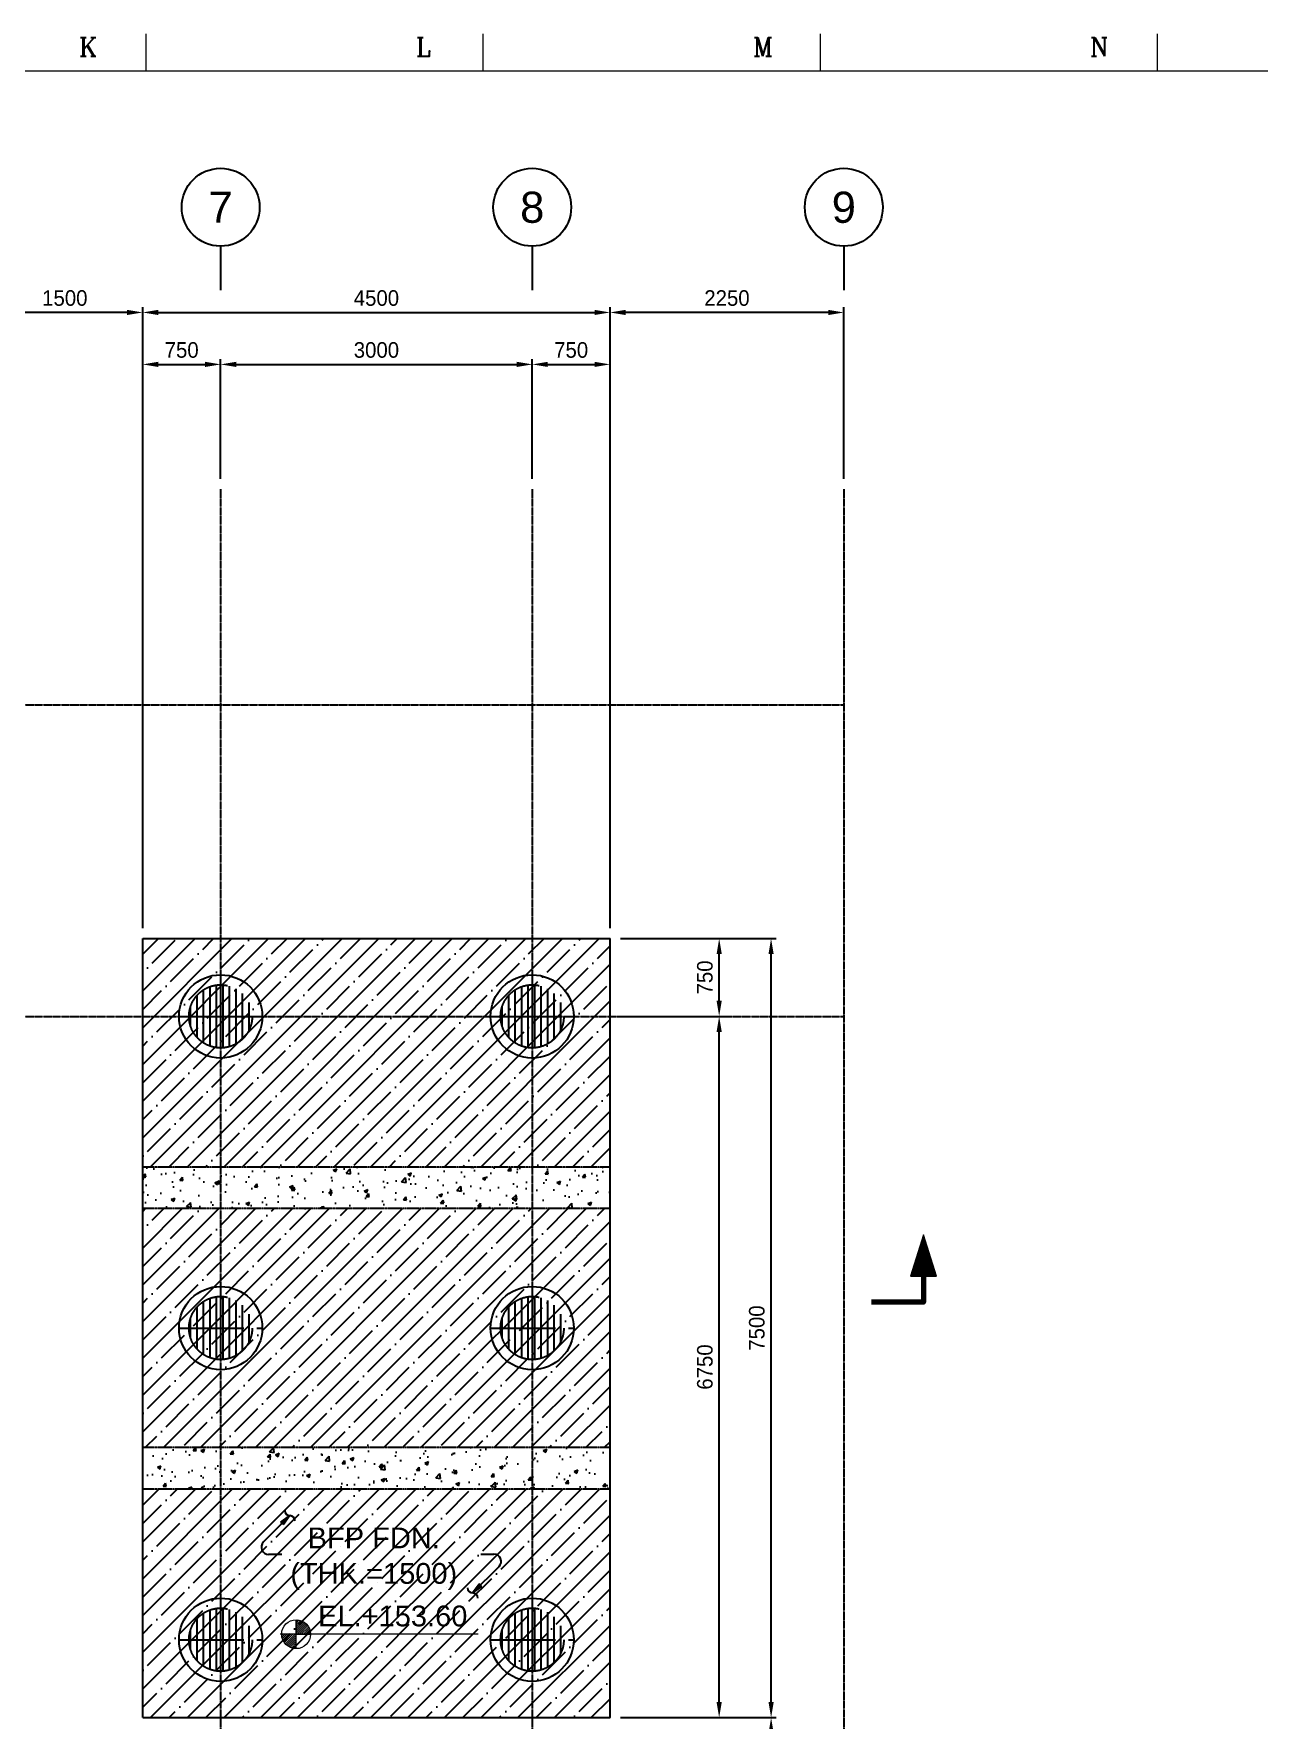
# Model space of a CAD drawing. Header units: millimetres. Extents: x 63700 to 182600, y -289551 to -205451.
# Drawn here: x 99552 to 111351, y -222204 to -205970 of the extents above; entities that cross this region are included whole.
import ezdxf
from ezdxf.enums import TextEntityAlignment as Align

# ---------------------------------------------------------------- set-up
doc = ezdxf.new("R2010")
doc.units = ezdxf.units.MM
doc.header["$LTSCALE"] = 50
for name, pattern in [('CENTER', [2, 1.25, -0.25, 0.25, -0.25]), ('HIDDEN', [0.375, 0.25, -0.125]), ('HIDDEN1', [4.25, 3, -1.25])]:
    doc.linetypes.add(name, pattern=pattern)
doc.layers.get('Defpoints').update_dxf_attribs({"color": 140})
for name, color, linetype in [('1', 7, 'Continuous'), ('1CEN', 20, 'CENTER'), ('C_BLOCK', 7, 'Continuous'), ('C_CEN', 1, 'CENTER'), ('C_CONC', 4, 'Continuous'), ('C_TEXT_01', 2, 'Continuous'), ('C_TEXT_GRID NO', 3, 'Continuous'), ('DIM', 7, 'Continuous'), ('DIM-SCALE', 7, 'Continuous'), ('HATCH', 8, 'Continuous'), ('HATCH-2', 4, 'Continuous'), ('Level 2', 7, 'Continuous'), ('PILE', 7, 'HIDDEN1')]:
    doc.layers.add(name, color=color, linetype=linetype)
doc.layers.add('TAN-TIT', color=30, linetype='Continuous', lineweight=0)
doc.styles.add('Arial', font='arial.ttf')
doc.styles.add('COM', font='COMPLEX', dxfattribs={"height": 5})
doc.styles.add('돋움', font='')
doc.styles.get('돋움').set_extended_font_data('Dotum')
doc.dimstyles.new('일반도면_0050', dxfattribs={"dimscale": 50, "dimtxt": 3, "dimasz": 3, "dimexe": 1, "dimexo": 2, "dimgap": 1.25, "dimtad": 1, "dimdec": 0, "dimzin": 0, "dimdsep": 46, "dimtxsty": '돋움', "dimcen": -5, "dimclrd": 1, "dimclre": 1, "dimclrt": 7, "dimadec": 8, "dimazin": 0, "dimtfac": 1, "dimtdec": 4, "dimtix": 1, "dimtmove": 2, "dimatfit": 3, "dimfxl": 1, "dimtolj": 1, "dimtzin": 0, "dimarcsym": 0})
pattern_1 = [(50, (63358.14, -1691.44), (358.6301, -31.37607), [37.5, -412.5]), (355, (63358.14, -1691.44), (-69.37567, 376.09607), [30, -330]), (100.4514, (63388.03, -1694.05), (289.2547, 344.71977), [31.8701, -350.57106]), (46.1842, (63358.14, -1591.44), (533.6205, -82.7595), [56.25, -618.75]), (96.6356, (63402.6, -1598.33), (467.3314, 487.0589), [47.8051, -525.8565]), (351.1842, (63358.14, -1591.44), (467.331, 487.0593), [45, -495]), (21, (63408.14, -1616.44), (298.45353, -201.30945), [37.5, -412.5]), (326, (63408.14, -1616.44), (121.65767, 362.575), [30, -330]), (71.4514, (63433, -1633.2), (420.1113, 161.26525), [31.8701, -350.57106]), (37.5, (63358.14, -1691.44), (6.07993, 166.44693), [0, -326, 0, -335, 0, -331.25]), (7.5, (63358.14, -1691.44), (131.53477, 197.20586), [0, -191, 0, -318.5, 0, -126.25]), (327.5, (63246.64, -1691.44), (266.91122, -11.277436), [0, -125, 0, -390, 0, -517.5]), (317.5, (63196.64, -1691.44), (291.59308, 50.0525), [0, -162.5, 0, -259, 0, -367.5])]

# ---------------------------------------------------------------- blocks, each defined once
blk = doc.blocks.new('BORDER')
at = {"layer": 'TAN-TIT'}
for p, q in [((147741, 164680), (147741, 166122)), ((160720, 164680), (160720, 166122)), ((173699, 164680), (173699, 166122)), ((186677, 164680), (186677, 166122)), ((232823, 164680), (4977, 164680))]:
    blk.add_line(p, q, dxfattribs=at)
at = {"layer": 'TAN-TIT', "style": 'COM'}
for s, p in [('K', (145146, 165257)), ('L', (158124, 165257)), ('M', (171103, 165257)), ('M', (171103, 165257)), ('N', (184082, 165257))]:
    blk.add_text(s, height=721, dxfattribs=at).set_placement(p)
blk = doc.blocks.new('*D33')
at = {"layer": 'Defpoints', "color": 0, "transparency": 16777216}
for p in [(104351, -209153), (101351, -210353), (104351, -210353)]:
    blk.add_point(p, dxfattribs=at)
at = {"layer": 'DIM-SCALE', "color": 1, "lineweight": -2, "transparency": 16777216}
for p, q in [((101351, -210253), (101351, -209103)), ((101501, -209153), (104201, -209153)), ((104351, -210253), (104351, -209103))]:
    blk.add_line(p, q, dxfattribs=at)
at = {"layer": 'DIM-SCALE', "color": 1, "transparency": 16777216}
for points in [[(101501, -209128), (101501, -209178), (101351, -209153)], [(104201, -209128), (104201, -209178), (104351, -209153)]]:
    blk.add_solid(points, dxfattribs=at)
at = {"layer": 'DIM-SCALE', "color": 7, "transparency": 16777216, "insert": (102851, -209015), "char_height": 150, "attachment_point": 5, "style": '돋움'}
blk.add_mtext('\\A1;3000', dxfattribs=at)
blk = doc.blocks.new('*D34')
at = {"layer": 'Defpoints', "color": 0, "transparency": 16777216}
for p in [(105101, -209153), (104351, -210353), (105101, -214679)]:
    blk.add_point(p, dxfattribs=at)
at = {"layer": 'DIM-SCALE', "color": 1, "lineweight": -2, "transparency": 16777216}
for p, q in [((104351, -210253), (104351, -209103)), ((104501, -209153), (104951, -209153)), ((105101, -214579), (105101, -209103))]:
    blk.add_line(p, q, dxfattribs=at)
at = {"layer": 'DIM-SCALE', "color": 1, "transparency": 16777216}
for points in [[(104501, -209128), (104501, -209178), (104351, -209153)], [(104951, -209128), (104951, -209178), (105101, -209153)]]:
    blk.add_solid(points, dxfattribs=at)
at = {"layer": 'DIM-SCALE', "color": 7, "transparency": 16777216, "insert": (104726, -209015), "char_height": 150, "attachment_point": 5, "style": '돋움'}
blk.add_mtext('\\A1;750', dxfattribs=at)
blk = doc.blocks.new('PILE_609')
h = blk.add_hatch()
h.set_pattern_fill('풍화토', color=8, scale=50)
h.set_pattern_definition([(90, (0, 0), (-62.5, 4e-15), [])])
h.paths.add_polyline_path([(154710, -272183, 0.414214), (154406, -272487), (154710, -272487)])
h.paths.add_polyline_path([(154710, -272183), (154710, -272487), (155015, -272487, 0.414214)])
h.paths.add_polyline_path([(155015, -272487), (154710, -272487), (154710, -272792, 0.414214)])
h.paths.add_polyline_path([(154710, -272487), (154406, -272487, 0.414214), (154710, -272792)])
at = {"layer": '1CEN', "ltscale": 10}
for p, q in [((154710, -272087), (154710, -272841)), ((154310, -272487), (155111, -272487))]:
    blk.add_line(p, q, dxfattribs=at)
at = {"layer": 'PILE', "color": 6, "ltscale": 10}
blk.add_circle((154710, -272487), 304, dxfattribs=at)
blk = doc.blocks.new('MS')
at = {"layer": 'C_BLOCK', "color": 1, "linetype": 'Continuous', "lineweight": 13}
for p, q in [((-8.67, 3.56), (-7, 8.89)), ((-8.58, 3.62), (-7, 8.68)), ((-8.5, 3.69), (-7, 8.47)), ((-8.41, 3.75), (-7, 8.26)), ((-8.33, 3.81), (-7, 8.06)), ((-8.24, 3.87), (-7, 7.85)), ((-8.16, 3.94), (-7, 7.64)), ((-8.07, 4), (-7, 7.43)), ((-7.99, 4.06), (-7, 7.22)), ((-7.9, 4.12), (-7, 7.01)), ((-7, 8.89), (-5.33, 3.56)), ((-7, 8.68), (-5.42, 3.62)), ((-7, 8.47), (-5.5, 3.69)), ((-7, 8.26), (-5.59, 3.75)), ((-7, 8.06), (-5.67, 3.81)), ((-7, 7.85), (-5.76, 3.87)), ((-7, 7.64), (-5.84, 3.94)), ((-7, 7.43), (-5.93, 4)), ((-7, 7.22), (-6.01, 4.06)), ((-7, 7.01), (-6.1, 4.12)), ((-7.82, 4.19), (-7, 6.8)), ((-7.73, 4.25), (-7, 6.59)), ((-7.65, 4.31), (-7, 6.39)), ((-7.56, 4.37), (-7, 6.18)), ((-7.48, 4.43), (-7, 5.97)), ((-7.39, 4.5), (-7, 5.76)), ((-7.31, 4.56), (-7, 5.55)), ((-6.69, 4.56), (-7.31, 4.56)), ((-7.22, 4.62), (-7, 5.34)), ((-6.78, 4.62), (-7.22, 4.62)), ((-7.14, 4.68), (-7, 5.13)), ((-6.86, 4.68), (-7.14, 4.68)), ((-7.06, 4.75), (-7, 4.92)), ((-6.94, 4.75), (-7.06, 4.75)), ((-7, 6.8), (-6.18, 4.19)), ((-7, 6.59), (-6.27, 4.25)), ((-7, 6.39), (-6.35, 4.31)), ((-7, 6.18), (-6.44, 4.37)), ((-7, 5.97), (-6.52, 4.43)), ((-7, 5.76), (-6.61, 4.5)), ((-7, 5.55), (-6.69, 4.56)), ((-7, 5.34), (-6.78, 4.62)), ((-7, 5.13), (-6.86, 4.68)), ((-7, 4.92), (-6.94, 4.75)), ((-5.33, 3.56), (-8.67, 3.56)), ((-5.42, 3.62), (-8.58, 3.62)), ((-5.5, 3.69), (-8.5, 3.69)), ((-5.59, 3.75), (-8.41, 3.75)), ((-5.67, 3.81), (-8.33, 3.81)), ((-5.76, 3.87), (-8.24, 3.87)), ((-5.84, 3.94), (-8.16, 3.94)), ((-5.93, 4), (-8.07, 4)), ((-6.01, 4.06), (-7.99, 4.06)), ((-6.1, 4.12), (-7.9, 4.12)), ((-6.18, 4.19), (-7.82, 4.19)), ((-6.27, 4.25), (-7.73, 4.25)), ((-6.35, 4.31), (-7.65, 4.31)), ((-6.44, 4.37), (-7.56, 4.37)), ((-6.52, 4.43), (-7.48, 4.43)), ((-6.61, 4.5), (-7.39, 4.5))]:
    blk.add_line(p, q, dxfattribs=at)
at = {"layer": 'C_BLOCK', "color": 3, "linetype": 'Continuous', "lineweight": 70, "flags": 128}
blk.add_lwpolyline([(-7, 3.5), (-7, 0), (0, 0)], dxfattribs=at)
at = {"layer": 'C_BLOCK', "color": 1, "linetype": 'Continuous', "lineweight": 13}
blk.add_3dface([(-8.75, 3.5), (-7, 9.1), (-5.25, 3.5)], dxfattribs=at)
blk = doc.blocks.new('*D37')
at = {"layer": 'Defpoints', "color": 0, "transparency": 16777216}
for p in [(99101, -208653), (99101, -214679), (100601, -214679)]:
    blk.add_point(p, dxfattribs=at)
at = {"layer": 'DIM-SCALE', "color": 1, "lineweight": -2, "transparency": 16777216}
for p, q in [((99101, -214579), (99101, -208603)), ((100601, -214579), (100601, -208603)), ((100451, -208653), (99251, -208653))]:
    blk.add_line(p, q, dxfattribs=at)
at = {"layer": 'DIM-SCALE', "color": 1, "transparency": 16777216}
for points in [[(99251, -208628), (99251, -208678), (99101, -208653)], [(100451, -208628), (100451, -208678), (100601, -208653)]]:
    blk.add_solid(points, dxfattribs=at)
at = {"layer": 'DIM-SCALE', "color": 7, "transparency": 16777216, "insert": (99851, -208515), "char_height": 150, "attachment_point": 5, "style": '돋움'}
blk.add_mtext('\\A1;1500', dxfattribs=at)
blk = doc.blocks.new('*D38')
at = {"layer": 'Defpoints', "color": 0, "transparency": 16777216}
for p in [(105101, -208653), (100601, -209153), (105101, -214679)]:
    blk.add_point(p, dxfattribs=at)
at = {"layer": 'DIM-SCALE', "color": 1, "lineweight": -2, "transparency": 16777216}
for p, q in [((100601, -209053), (100601, -208603)), ((105101, -214579), (105101, -208603)), ((100751, -208653), (104951, -208653))]:
    blk.add_line(p, q, dxfattribs=at)
at = {"layer": 'DIM-SCALE', "color": 1, "transparency": 16777216}
for points in [[(100751, -208628), (100751, -208678), (100601, -208653)], [(104951, -208628), (104951, -208678), (105101, -208653)]]:
    blk.add_solid(points, dxfattribs=at)
at = {"layer": 'DIM-SCALE', "color": 7, "transparency": 16777216, "insert": (102851, -208515), "char_height": 150, "attachment_point": 5, "style": '돋움'}
blk.add_mtext('\\A1;4500', dxfattribs=at)
blk = doc.blocks.new('*D39')
at = {"layer": 'Defpoints', "color": 0, "transparency": 16777216}
for p in [(101351, -209153), (101351, -210353), (100601, -214679)]:
    blk.add_point(p, dxfattribs=at)
at = {"layer": 'DIM-SCALE', "color": 1, "lineweight": -2, "transparency": 16777216}
for p, q in [((100601, -214579), (100601, -209103)), ((100751, -209153), (101201, -209153)), ((101351, -210253), (101351, -209103))]:
    blk.add_line(p, q, dxfattribs=at)
at = {"layer": 'DIM-SCALE', "color": 1, "transparency": 16777216}
for points in [[(100751, -209128), (100751, -209178), (100601, -209153)], [(101201, -209128), (101201, -209178), (101351, -209153)]]:
    blk.add_solid(points, dxfattribs=at)
at = {"layer": 'DIM-SCALE', "color": 7, "transparency": 16777216, "insert": (100976, -209015), "char_height": 150, "attachment_point": 5, "style": '돋움'}
blk.add_mtext('\\A1;750', dxfattribs=at)
blk = doc.blocks.new('*D40')
at = {"layer": 'Defpoints', "color": 0, "transparency": 16777216}
for p in [(105101, -208653), (107351, -210353), (105101, -214679)]:
    blk.add_point(p, dxfattribs=at)
at = {"layer": 'DIM-SCALE', "color": 1, "lineweight": -2, "transparency": 16777216}
for p, q in [((105101, -214579), (105101, -208603)), ((107351, -210253), (107351, -208603)), ((107201, -208653), (105251, -208653))]:
    blk.add_line(p, q, dxfattribs=at)
at = {"layer": 'DIM-SCALE', "color": 1, "transparency": 16777216}
for points in [[(105251, -208628), (105251, -208678), (105101, -208653)], [(107201, -208628), (107201, -208678), (107351, -208653)]]:
    blk.add_solid(points, dxfattribs=at)
at = {"layer": 'DIM-SCALE', "color": 7, "transparency": 16777216, "insert": (106226, -208515), "char_height": 150, "attachment_point": 5, "style": '돋움'}
blk.add_mtext('\\A1;2250', dxfattribs=at)
blk = doc.blocks.new('*D59')
at = {"layer": 'Defpoints', "color": 0, "transparency": 16777216}
for p in [(105101, -222179), (106651, -222179), (105101, -223679)]:
    blk.add_point(p, dxfattribs=at)
at = {"layer": 'DIM-SCALE', "color": 1, "lineweight": -2, "transparency": 16777216}
for p, q in [((105201, -222179), (106701, -222179)), ((106651, -223529), (106651, -222329)), ((105201, -223679), (106701, -223679))]:
    blk.add_line(p, q, dxfattribs=at)
at = {"layer": 'DIM-SCALE', "color": 1, "transparency": 16777216}
for points in [[(106626, -222329), (106676, -222329), (106651, -222179)], [(106626, -223529), (106676, -223529), (106651, -223679)]]:
    blk.add_solid(points, dxfattribs=at)
at = {"layer": 'DIM-SCALE', "color": 7, "transparency": 16777216, "insert": (106514, -222929), "char_height": 150, "attachment_point": 5, "rotation": 90, "style": '돋움'}
blk.add_mtext('\\A1;1500', dxfattribs=at)
blk = doc.blocks.new('*D60')
at = {"layer": 'Defpoints', "color": 0, "transparency": 16777216}
for p in [(105101, -214679), (106651, -214679), (105101, -222179)]:
    blk.add_point(p, dxfattribs=at)
at = {"layer": 'DIM-SCALE', "color": 1, "lineweight": -2, "transparency": 16777216}
for p, q in [((105201, -214679), (106701, -214679)), ((106651, -222029), (106651, -214829)), ((105201, -222179), (106701, -222179))]:
    blk.add_line(p, q, dxfattribs=at)
at = {"layer": 'DIM-SCALE', "color": 1, "transparency": 16777216}
for points in [[(106626, -214829), (106676, -214829), (106651, -214679)], [(106626, -222029), (106676, -222029), (106651, -222179)]]:
    blk.add_solid(points, dxfattribs=at)
at = {"layer": 'DIM-SCALE', "color": 7, "transparency": 16777216, "insert": (106514, -218429), "char_height": 150, "attachment_point": 5, "rotation": 90, "style": '돋움'}
blk.add_mtext('\\A1;7500', dxfattribs=at)
blk = doc.blocks.new('*D61')
at = {"layer": 'Defpoints', "color": 0, "transparency": 16777216}
for p in [(105101, -215429), (106151, -215429), (105101, -222179)]:
    blk.add_point(p, dxfattribs=at)
at = {"layer": 'DIM-SCALE', "color": 1, "lineweight": -2, "transparency": 16777216}
for p, q in [((105201, -215429), (106201, -215429)), ((106151, -222029), (106151, -215579)), ((105201, -222179), (106201, -222179))]:
    blk.add_line(p, q, dxfattribs=at)
at = {"layer": 'DIM-SCALE', "color": 1, "transparency": 16777216}
for points in [[(106126, -215579), (106176, -215579), (106151, -215429)], [(106126, -222029), (106176, -222029), (106151, -222179)]]:
    blk.add_solid(points, dxfattribs=at)
at = {"layer": 'DIM-SCALE', "color": 7, "transparency": 16777216, "insert": (106014, -218804), "char_height": 150, "attachment_point": 5, "rotation": 90, "style": '돋움'}
blk.add_mtext('\\A1;6750', dxfattribs=at)
blk = doc.blocks.new('*D62')
at = {"layer": 'Defpoints', "color": 0, "transparency": 16777216}
for p in [(105101, -214679), (106151, -214679), (105101, -215429)]:
    blk.add_point(p, dxfattribs=at)
at = {"layer": 'DIM-SCALE', "color": 1, "lineweight": -2, "transparency": 16777216}
for p, q in [((105201, -214679), (106201, -214679)), ((106151, -215279), (106151, -214829)), ((105201, -215429), (106201, -215429))]:
    blk.add_line(p, q, dxfattribs=at)
at = {"layer": 'DIM-SCALE', "color": 1, "transparency": 16777216}
for points in [[(106126, -214829), (106176, -214829), (106151, -214679)], [(106126, -215279), (106176, -215279), (106151, -215429)]]:
    blk.add_solid(points, dxfattribs=at)
at = {"layer": 'DIM-SCALE', "color": 7, "transparency": 16777216, "insert": (106014, -215054), "char_height": 150, "attachment_point": 5, "rotation": 90, "style": '돋움'}
blk.add_mtext('\\A1;750', dxfattribs=at)
blk = doc.blocks.new('S1')
at = {"layer": 'C_BLOCK', "color": 1, "linetype": 'Continuous'}
for p, q in [((1.58, 7.47), (-3.5, 2.39)), ((-0.15, 6.23), (1.58, 7.47)), ((-0.04, 6.22), (1.28, 7.17)), ((0.06, 6.21), (0.98, 6.87)), ((0.17, 6.21), (0.68, 6.57)), ((0.68, 6.57), (0.32, 6.06)), ((1.28, 7.17), (0.33, 5.84)), ((0.98, 6.87), (0.33, 5.95)), ((1.58, 7.47), (0.34, 5.74)), ((0.1, 5.98), (-0.15, 6.23)), ((-0.04, 6.22), (0.33, 5.84)), ((0.06, 6.21), (0.33, 5.95)), ((0.1, 5.98), (0.34, 5.74)), ((0.17, 6.21), (0.32, 6.06)), ((0, 0), (-2.51, 0))]:
    blk.add_line(p, q, dxfattribs=at)
for centre, radius, start, end in [((1.61, 8.49), 1.02, 181.7902, 268.2045), ((1.55, 6.45), 1.02, 1.7902, 88.2045), ((-2.51, 1.4), 1.4, 135, 270)]:
    blk.add_arc(centre, radius, start, end, dxfattribs=at)
blk = doc.blocks.new('A$C06AE58BE')
at = {"layer": 'C_BLOCK', "color": 1, "linetype": 'Continuous', "lineweight": 0}
for p, q in [((0, 0), (-292, 0)), ((-270, 0), (-288, -19)), ((-228, 0), (-282, -53)), ((-187, 0), (-275, -88)), ((-146, 0), (-264, -118)), ((-104, 0), (-248, -144)), ((-63, 0), (-233, -170)), ((-22, 0), (-217, -195)), ((0, 292), (0, 0)), ((0, -292), (0, 292)), ((0, 263), (27, 290)), ((0, 226), (57, 282)), ((0, 184), (88, 273)), ((0, 143), (120, 263)), ((0, 102), (147, 249)), ((0, 61), (170, 231)), ((0, 19), (193, 213)), ((0, 0), (292, 0)), ((22, 0), (217, 195)), ((63, 0), (233, 170)), ((104, 0), (248, 144)), ((146, 0), (264, 118)), ((187, 0), (275, 88)), ((228, 0), (282, 53)), ((270, 0), (288, 19)), ((0, -19), (-193, -213)), ((0, -61), (-170, -231)), ((0, -102), (-147, -249)), ((0, -143), (-120, -263)), ((0, -184), (-88, -273)), ((0, -226), (-57, -282)), ((0, -263), (-27, -290))]:
    blk.add_line(p, q, dxfattribs=at)
at = {"layer": 'C_BLOCK', "color": 1, "lineweight": 0}
blk.add_circle((0, 0), 292, dxfattribs=at)

msp = doc.modelspace()

# ---------------------------------------------------------------- hatches: boundary and pattern name
at = {"layer": 'HATCH'}
h = msp.add_hatch(dxfattribs=at)
h.set_pattern_fill('AR-CONC', color=256, scale=50, style=0)
h.set_pattern_definition(pattern_1)
h.paths.add_polyline_path([(105101.1, -217279.1), (105101.1, -216879.1), (100601.1, -216879.1), (100601.1, -217279.1)])
h = msp.add_hatch(dxfattribs=at)
h.set_pattern_fill('AR-CONC', color=256, scale=50, style=0)
h.set_pattern_definition(pattern_1)
h.paths.add_polyline_path([(105101.1, -219579.1), (105101.1, -219979.1), (100601.1, -219979.1), (100601.1, -219579.1)])
at = {"layer": 'HATCH-2'}
h = msp.add_hatch(dxfattribs=at)
h.set_pattern_fill('ANSI35', color=8, scale=1000)
h.set_pattern_definition([(45, (-51909.96, 0), (-176.7767, 176.7767), []), (45, (-51733.18, 0), (-176.7767, 176.7767), [312.5, -62.5, 0, -62.5])])
h.paths.add_polyline_path([(105101.1, -214679.1), (100601.1, -214679.1), (100601.1, -216879.1), (105101.1, -216879.1)])
h.paths.add_polyline_path([(105101.1, -217279.1), (100601.1, -217279.1), (100601.1, -219579.1), (105101.1, -219579.1)])
h.paths.add_polyline_path([(105101.1, -219979.1), (100601.1, -219979.1), (100601.1, -222179.1), (105101.1, -222179.1)])

# ---------------------------------------------------------------- linework, layer by layer
at = {"color": 253}
for centre in [(101351.1, -215429.1), (104351.1, -215429.1), (101351.1, -218429.1), (104351.1, -218429.1), (101351.1, -221429.1), (104351.1, -221429.1)]:
    msp.add_circle(centre, 400.5, dxfattribs=at)
at = {"layer": 'C_BLOCK', "color": 1, "lineweight": 0}
msp.add_line((103829.2, -221375.9), (101922.8, -221375.9), dxfattribs=at)
at = {"layer": 'C_CEN', "color": 1, "ltscale": 0.1}
for p, q in [((101351.1, -210352.6), (101351.1, -233429.1)), ((104351.1, -210352.6), (104351.1, -233429.1)), ((107351.1, -210352.6), (107351.1, -233429.1)), ((76351.1, -212429.1), (107351.1, -212429.1)), ((76351.1, -215429.1), (107351.1, -215429.1))]:
    msp.add_line(p, q, dxfattribs=at)
at = {"layer": 'C_CONC', "color": 3}
for p, q in [((100601.1, -214679.1), (105101.1, -214679.1)), ((100601.1, -222179.1), (100601.1, -214679.1)), ((105101.1, -222179.1), (105101.1, -214679.1)), ((100601.1, -222179.1), (105101.1, -222179.1))]:
    msp.add_line(p, q, dxfattribs=at)
at = {"layer": 'C_CONC', "color": 2, "linetype": 'HIDDEN', "ltscale": 0.1}
for p, q in [((105101.1, -216879.1), (100601.1, -216879.1)), ((105101.1, -217279.1), (100601.1, -217279.1)), ((105101.1, -219579.1), (100601.1, -219579.1)), ((105101.1, -219979.1), (100601.1, -219979.1))]:
    msp.add_line(p, q, dxfattribs=at)
at = {"layer": 'DIM'}
for p, q in [((101351.1, -208015.1), (101351.1, -208440.1)), ((104351.1, -208015.1), (104351.1, -208440.1)), ((107351.1, -208015.1), (107351.1, -208440.1))]:
    msp.add_line(p, q, dxfattribs=at)
for centre in [(101351.1, -207640.1), (104351.1, -207640.1), (107351.1, -207640.1)]:
    msp.add_circle(centre, 375, dxfattribs=at)

# ---------------------------------------------------------------- block references
at = {"layer": '1', "xscale": 0.25, "yscale": 0.25, "zscale": 0.25}
msp.add_blockref('BORDER', (63700.3, -247500.7), dxfattribs=at)
at = {"layer": 'C_BLOCK', "color": 7, "linetype": 'Continuous', "lineweight": 0}
for name, p, xscale, yscale, zscale in [('MS', (107617.1, -218180.1), -71.42857142857143, 71.42857142857143, 71.42857142857143), ('S1', (101938.9, -220607.6), 50, 50, 50)]:
    msp.add_blockref(name, p, dxfattribs=dict(at, xscale=xscale, yscale=yscale, zscale=zscale))
at = {"layer": 'C_BLOCK', "color": 7, "linetype": 'Continuous', "lineweight": 0, "xscale": 50, "yscale": 50, "zscale": 50, "rotation": 180}
msp.add_blockref('S1', (103856.6, -220604.8), dxfattribs=at)
at = {"layer": 'C_CONC'}
for p in [(-53359.1, 57058.2), (-50359.1, 57058.2), (-53359.1, 54058.2), (-50359.1, 54058.2), (-53359.1, 51058.2), (-50359.1, 51058.2)]:
    msp.add_blockref('PILE_609', p, dxfattribs=at)
at = {"layer": 'Level 2', "xscale": 0.4761904761904761, "yscale": 0.4761904761904761, "zscale": 0.4761904761904761}
msp.add_blockref('A$C06AE58BE', (102077.9, -221375.9), dxfattribs=at)

# ---------------------------------------------------------------- texts
at = {"layer": 'C_TEXT_01', "style": 'Arial'}
for s, p in [('BFP FDN.', (102825.6, -220548.9)), ('(THK.=1500)', (102825.6, -220890.5))]:
    msp.add_text(s, height=200, dxfattribs=at).set_placement(p, align=Align.CENTER)
msp.add_text('EL.+153.60', height=200, dxfattribs=at).set_placement((102289.7, -221200.4), align=Align.MIDDLE_LEFT)
at = {"layer": 'C_TEXT_GRID NO', "color": 3, "linetype": 'Continuous', "style": 'Arial'}
for s, p in [('7', (101351.1, -207640.1)), ('8', (104351.1, -207640.1)), ('9', (107351.1, -207640.1))]:
    msp.add_text(s, height=300, dxfattribs=at).set_placement(p, align=Align.MIDDLE)

# ---------------------------------------------------------------- dimensions: what is measured, and where the dimension line sits
at = {"layer": 'DIM-SCALE'}
for base, p1, p2, angle, picture, middle in [((99101.1, -208652.6), (100601.1, -214679.1), (99101.1, -214679.1), 180, '*D37', (99851.1, -208515)), ((105101.1, -208652.6), (107351.1, -210352.6), (105101.1, -214679.1), 180, '*D40', (106226.1, -208515)), ((106651.1, -214679.1), (105101.1, -222179.1), (105101.1, -214679.1), 270, '*D60', (106513.5, -218429.1)), ((106151.1, -214679.1), (105101.1, -215429.1), (105101.1, -214679.1), 90, '*D62', (106013.5, -215054.1)), ((106151.1, -215429.1), (105101.1, -222179.1), (105101.1, -215429.1), 270, '*D61', (106013.5, -218804.1)), ((106651.1, -222179.1), (105101.1, -223679.1), (105101.1, -222179.1), 270, '*D59', (106513.5, -222929.1))]:
    dim = msp.add_linear_dim(base=base, p1=p1, p2=p2, angle=angle, dimstyle='일반도면_0050', dxfattribs=at)
    dim.commit()
    dim.dimension.update_dxf_attribs({"geometry": picture, "text_midpoint": middle})
for base, p1, p2, picture, middle in [((105101.1, -208652.6), (100601.1, -209152.6), (105101.1, -214679.1), '*D38', (102851.1, -208515)), ((101351.1, -209152.6), (100601.1, -214679.1), (101351.1, -210352.6), '*D39', (100976.1, -209015)), ((104351.1, -209152.6), (101351.1, -210352.6), (104351.1, -210352.6), '*D33', (102851.1, -209015)), ((105101.1, -209152.6), (104351.1, -210352.6), (105101.1, -214679.1), '*D34', (104726.1, -209015))]:
    dim = msp.add_linear_dim(base=base, p1=p1, p2=p2, dimstyle='일반도면_0050', dxfattribs=at)
    dim.commit()
    dim.dimension.update_dxf_attribs({"geometry": picture, "text_midpoint": middle})

doc.saveas('drawing.dxf')
